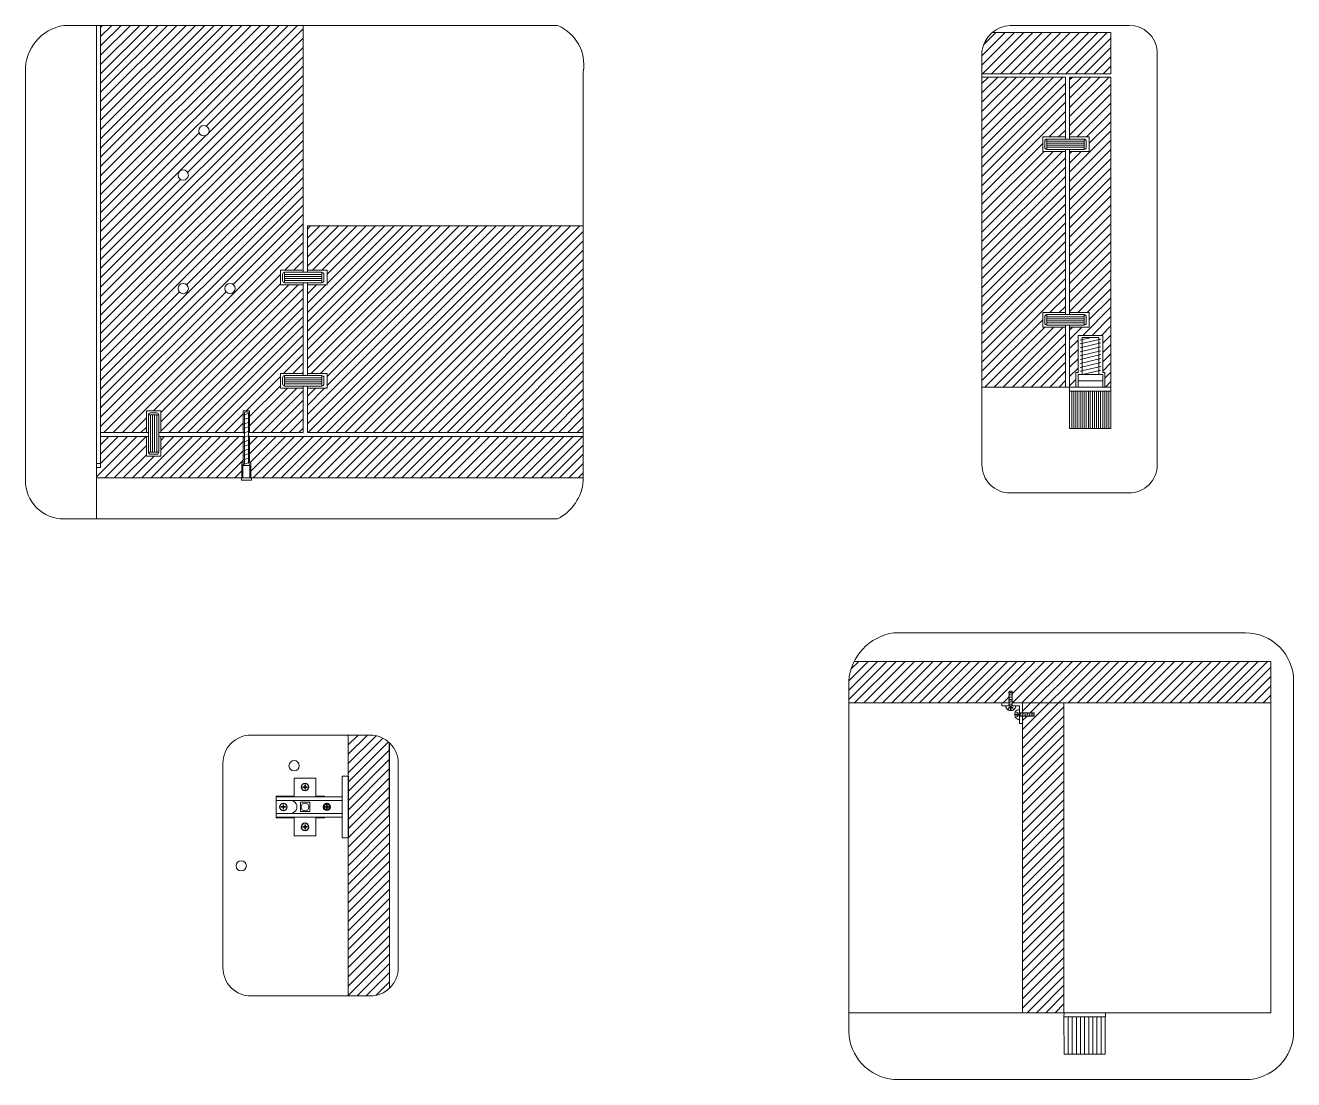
# Model space of a CAD drawing. Header units: millimetres. Extents: x 752 to 3450, y 1167 to 2321.
# Drawn here: x 3389.1 to 3450.4, y 1890.2 to 1941.2 of the extents above; entities that cross this region are included whole.
import ezdxf

# ---------------------------------------------------------------- set-up
doc = ezdxf.new("R2010")
doc.units = ezdxf.units.MM
doc.layers.add('Campitura dettagli', color=20, linetype='Continuous')
for name, color, linetype, lineweight in [('Giunzioni', 3, 'Continuous', 18), ('Giunzioni dettagli', 116, 'Continuous', 18), ('Linee e simboli', 1, 'Continuous', 18), ('Struttura', 7, 'Continuous', 30), ('Struttura in dettagli', 151, 'Continuous', 18)]:
    doc.layers.add(name, color=color, linetype=linetype, lineweight=lineweight)

msp = doc.modelspace()

# ---------------------------------------------------------------- hatches: boundary and pattern name
at = {"layer": 'Campitura dettagli'}
h = msp.add_hatch(dxfattribs=at)
h.set_pattern_fill('ANSI31', color=256, scale=0.1)
h.paths.add_polyline_path([(3402.532, 1941.171), (3392.732, 1941.171), (3392.732, 1921.472), (3394.945, 1921.472), (3394.945, 1922.524), (3395.646, 1922.524), (3395.646, 1921.472), (3399.629, 1921.472), (3399.629, 1922.524), (3399.939, 1922.524), (3399.939, 1921.472), (3402.532, 1921.472), (3402.532, 1923.621), (3401.43, 1923.621), (3401.43, 1924.322), (3402.533, 1924.322), (3402.531, 1928.621), (3401.43, 1928.621), (3401.43, 1929.322), (3402.532, 1929.322)])
h.paths.add_polyline_path([(3397.482, 1936.072, -1), (3397.982, 1936.072, -1)], flags=16)
h.paths.add_polyline_path([(3396.482, 1933.93, -1), (3396.978, 1933.93, -1)], flags=16)
h.paths.add_polyline_path([(3399.239, 1928.435, -1), (3398.743, 1928.435, -1)], flags=16)
h.paths.add_polyline_path([(3396.978, 1928.434, -1), (3396.482, 1928.434, -1)], flags=16)
h.paths.add_polyline_path([(3416.079, 1931.472), (3402.732, 1931.472), (3402.732, 1929.322), (3403.685, 1929.322), (3403.685, 1928.621), (3402.732, 1928.621), (3402.732, 1924.322), (3403.685, 1924.322), (3403.685, 1923.621), (3402.732, 1923.621), (3402.732, 1921.472), (3416.079, 1921.472)])
h.paths.add_polyline_path([(3416.079, 1921.272), (3399.939, 1921.272), (3399.939, 1920.01), (3400, 1920.01), (3400, 1919.272), (3416.079, 1919.272)])
h.paths.add_polyline_path([(3399.629, 1921.272), (3397.287, 1921.272), (3395.646, 1921.272), (3395.646, 1920.319), (3394.945, 1920.319), (3394.945, 1921.272), (3392.732, 1921.272), (3392.732, 1919.972), (3392.732, 1919.772), (3392.532, 1919.772), (3392.532, 1919.272), (3399.539, 1919.272), (3399.539, 1919.272), (3399.567, 1919.272), (3399.567, 1920.01), (3399.629, 1920.01)])
h = msp.add_hatch(dxfattribs=at)
h.set_pattern_fill('ANSI31', color=256, scale=0.1)
h.paths.add_polyline_path([(3441.601, 1940.821), (3435.857, 1940.821, 0.183472), (3435.361, 1939.91), (3435.361, 1938.821), (3441.601, 1938.821)])
h.paths.add_polyline_path([(3439.401, 1938.671), (3435.361, 1938.671), (3435.361, 1923.671), (3439.401, 1923.671), (3439.401, 1926.571), (3438.299, 1926.571), (3438.299, 1927.273), (3439.401, 1927.273), (3439.401, 1935.07), (3438.299, 1935.07), (3438.299, 1935.771), (3439.401, 1935.771)])
h.paths.add_polyline_path([(3441.601, 1938.671), (3439.601, 1938.671), (3439.601, 1935.771), (3440.554, 1935.771), (3440.554, 1935.07), (3439.601, 1935.07), (3439.601, 1927.273), (3440.554, 1927.273), (3440.554, 1926.571), (3439.601, 1926.571), (3439.601, 1923.671), (3439.908, 1923.671), (3439.908, 1924.371), (3440.008, 1924.371), (3440.008, 1926.171), (3441.208, 1926.171), (3441.208, 1924.371), (3441.308, 1924.371), (3441.308, 1923.671), (3441.601, 1923.671)])
h = msp.add_hatch(dxfattribs=at)
h.set_pattern_fill('ANSI31', color=256, scale=0.1)
h.paths.add_polyline_path([(3449.329, 1910.399), (3429.182, 1910.399, 0.097724), (3428.915, 1909.444), (3428.915, 1908.398), (3436.673, 1908.398), (3436.673, 1908.95, -0.124485), (3436.823, 1908.95), (3436.823, 1908.398), (3449.329, 1908.398)])
h.paths.add_polyline_path([(3439.329, 1908.398), (3437.329, 1908.398), (3437.329, 1907.904), (3437.88, 1907.904, -0.124485), (3437.88, 1907.754), (3437.329, 1907.754), (3437.329, 1893.399), (3439.329, 1893.399)])
h = msp.add_hatch(dxfattribs=at)
h.set_pattern_fill('ANSI31', color=256, scale=0.1)
h.paths.add_polyline_path([(3406.713, 1906.447, 0.194831), (3405.764, 1906.832), (3404.713, 1906.832), (3404.713, 1904.848), (3404.714, 1904.848), (3404.716, 1901.859), (3404.713, 1894.207), (3405.764, 1894.207, 0.194831), (3406.713, 1894.592)])

# ---------------------------------------------------------------- linework, layer by layer
at = {"layer": 'Giunzioni'}
for p, q in [((3404.72, 1904.848), (3404.72, 1904.848)), ((3439.73, 1893.399), (3439.33, 1893.399)), ((3439.73, 1893.399), (3440.93, 1893.399)), ((3441.33, 1893.399), (3440.93, 1893.399))]:
    msp.add_line(p, q, dxfattribs=at)
at = {"layer": 'Giunzioni dettagli'}
for p, q in [((3438.399, 1935.271), (3438.399, 1935.571)), ((3438.501, 1935.671), (3440.301, 1935.671)), ((3438.501, 1935.671), (3438.501, 1935.17)), ((3438.501, 1935.571), (3440.301, 1935.571)), ((3438.501, 1935.471), (3440.301, 1935.471)), ((3440.301, 1935.671), (3440.301, 1935.17)), ((3440.404, 1935.271), (3440.404, 1935.571)), ((3438.501, 1935.371), (3440.301, 1935.371)), ((3438.501, 1935.271), (3440.301, 1935.271)), ((3438.501, 1935.17), (3440.301, 1935.17)), ((3401.53, 1928.821), (3401.53, 1929.121)), ((3401.632, 1929.222), (3403.432, 1929.222)), ((3401.632, 1929.222), (3401.632, 1928.721)), ((3401.632, 1929.122), (3403.432, 1929.122)), ((3401.632, 1929.022), (3403.432, 1929.022)), ((3401.632, 1928.922), (3403.432, 1928.922)), ((3401.632, 1928.822), (3403.432, 1928.822)), ((3401.632, 1928.721), (3403.432, 1928.721)), ((3403.432, 1929.222), (3403.432, 1928.721)), ((3403.535, 1928.821), (3403.535, 1929.121)), ((3438.399, 1926.772), (3438.399, 1927.072)), ((3438.501, 1927.173), (3440.301, 1927.173)), ((3438.501, 1927.173), (3438.501, 1926.671)), ((3438.501, 1927.073), (3440.301, 1927.073)), ((3438.501, 1926.973), (3440.301, 1926.973)), ((3438.501, 1926.873), (3440.301, 1926.873)), ((3440.301, 1927.173), (3440.301, 1926.671)), ((3440.404, 1926.772), (3440.404, 1927.072)), ((3438.501, 1926.773), (3440.301, 1926.773)), ((3438.501, 1926.671), (3440.301, 1926.671)), ((3440.641, 1926.071), (3440.109, 1925.943)), ((3440.109, 1925.754), (3441.107, 1925.994)), ((3440.109, 1925.565), (3441.107, 1925.805)), ((3441.008, 1926.071), (3440.208, 1926.071)), ((3440.208, 1926.071), (3440.208, 1924.271)), ((3441.008, 1924.271), (3441.008, 1926.071)), ((3440.109, 1925.376), (3441.107, 1925.616)), ((3440.109, 1925.187), (3441.107, 1925.427)), ((3441.107, 1925.238), (3440.109, 1924.998)), ((3440.109, 1924.809), (3441.107, 1925.049)), ((3440.109, 1924.62), (3441.107, 1924.86)), ((3440.109, 1924.431), (3441.107, 1924.672)), ((3440.228, 1924.271), (3441.107, 1924.483)), ((3401.53, 1923.821), (3401.53, 1924.121)), ((3401.632, 1924.222), (3403.432, 1924.222)), ((3401.632, 1924.222), (3401.632, 1923.721)), ((3401.632, 1924.122), (3403.432, 1924.122)), ((3401.632, 1924.022), (3403.432, 1924.022)), ((3401.632, 1923.922), (3403.432, 1923.922)), ((3401.632, 1923.822), (3403.432, 1923.822)), ((3403.432, 1924.222), (3403.432, 1923.721)), ((3403.535, 1923.821), (3403.535, 1924.121)), ((3440.008, 1923.671), (3440.008, 1924.271)), ((3440.008, 1924.271), (3441.208, 1924.271)), ((3440.008, 1923.971), (3441.208, 1923.971)), ((3441.014, 1924.271), (3441.107, 1924.294)), ((3441.208, 1924.271), (3441.208, 1923.671)), ((3401.632, 1923.721), (3403.432, 1923.721)), ((3439.601, 1921.671), (3439.601, 1923.671)), ((3439.601, 1923.471), (3441.601, 1923.471)), ((3439.601, 1923.471), (3441.601, 1923.471)), ((3440.008, 1923.671), (3439.608, 1923.671)), ((3439.707, 1921.671), (3439.707, 1923.471)), ((3439.807, 1921.671), (3439.807, 1923.471)), ((3439.907, 1921.671), (3439.907, 1923.471)), ((3440.007, 1921.671), (3440.007, 1923.471)), ((3440.008, 1923.671), (3441.208, 1923.671)), ((3440.107, 1921.671), (3440.107, 1923.471)), ((3440.207, 1921.671), (3440.207, 1923.471)), ((3440.307, 1921.671), (3440.307, 1923.471)), ((3440.407, 1921.671), (3440.407, 1923.471)), ((3440.507, 1921.671), (3440.507, 1923.471)), ((3440.601, 1921.671), (3440.601, 1923.471)), ((3440.701, 1921.671), (3440.701, 1923.471)), ((3440.801, 1921.671), (3440.801, 1923.471)), ((3440.901, 1921.671), (3440.901, 1923.471)), ((3441.001, 1921.671), (3441.001, 1923.471)), ((3441.101, 1921.671), (3441.101, 1923.471)), ((3441.201, 1921.671), (3441.201, 1923.471)), ((3441.601, 1923.671), (3441.208, 1923.671)), ((3441.301, 1921.671), (3441.301, 1923.471)), ((3441.401, 1921.671), (3441.401, 1923.471)), ((3441.501, 1921.671), (3441.501, 1923.471)), ((3441.601, 1921.671), (3441.601, 1923.671)), ((3395.045, 1920.522), (3395.045, 1922.322)), ((3395.045, 1922.322), (3395.546, 1922.322)), ((3395.145, 1920.522), (3395.145, 1922.322)), ((3395.446, 1922.424), (3395.146, 1922.424)), ((3395.245, 1920.522), (3395.245, 1922.322)), ((3395.345, 1920.522), (3395.345, 1922.322)), ((3395.445, 1920.522), (3395.445, 1922.322)), ((3395.546, 1920.522), (3395.546, 1922.322)), ((3399.924, 1922.403), (3399.644, 1922.309)), ((3399.924, 1922.187), (3399.644, 1922.093)), ((3399.924, 1921.971), (3399.644, 1921.877)), ((3399.69, 1920.01), (3399.69, 1922.44)), ((3399.877, 1922.44), (3399.877, 1920.01)), ((3399.924, 1921.755), (3399.644, 1921.661)), ((3399.924, 1921.539), (3399.644, 1921.444)), ((3441.601, 1921.671), (3439.601, 1921.671)), ((3399.924, 1921.322), (3399.644, 1921.228)), ((3399.924, 1921.106), (3399.644, 1921.012)), ((3399.924, 1920.89), (3399.644, 1920.796)), ((3395.045, 1920.522), (3395.546, 1920.522)), ((3395.446, 1920.419), (3395.146, 1920.419)), ((3399.924, 1920.674), (3399.644, 1920.58)), ((3399.924, 1920.458), (3399.644, 1920.363)), ((3399.924, 1920.242), (3399.644, 1920.147)), ((3392.732, 1919.972), (3392.532, 1919.972)), ((3399.924, 1920.025), (3399.596, 1919.915)), ((3399.617, 1919.872), (3399.617, 1919.272)), ((3399.95, 1919.872), (3399.617, 1919.872)), ((3399.617, 1919.872), (3399.617, 1919.272)), ((3399.95, 1919.872), (3399.95, 1919.272)), ((3399.95, 1919.272), (3399.95, 1919.872)), ((3399.539, 1919.272), (3400.028, 1919.272)), ((3399.539, 1919.272), (3399.539, 1919.172)), ((3400.028, 1919.172), (3399.539, 1919.172)), ((3400.028, 1919.272), (3400.028, 1919.172)), ((3436.653, 1908.889), (3436.843, 1908.899)), ((3436.653, 1908.804), (3436.843, 1908.814)), ((3436.653, 1908.719), (3436.843, 1908.729)), ((3436.653, 1908.633), (3436.843, 1908.643)), ((3436.653, 1908.548), (3436.843, 1908.558)), ((3436.653, 1908.464), (3436.843, 1908.474)), ((3436.673, 1908.248), (3436.673, 1908.95)), ((3436.823, 1908.248), (3436.823, 1908.95)), ((3436.329, 1908.248), (3436.329, 1908.398)), ((3437.179, 1908.248), (3436.329, 1908.248)), ((3436.991, 1908.248), (3436.517, 1908.248)), ((3436.633, 1908.038), (3436.659, 1908.159)), ((3436.653, 1908.379), (3436.843, 1908.388)), ((3436.653, 1908.293), (3436.843, 1908.303)), ((3436.659, 1908.159), (3436.727, 1908.194)), ((3436.726, 1908.023), (3436.732, 1908.159)), ((3436.727, 1908.194), (3436.775, 1908.194)), ((3436.775, 1908.194), (3436.85, 1908.159)), ((3436.775, 1908.159), (3436.782, 1908.023)), ((3436.85, 1908.159), (3436.878, 1908.04)), ((3436.954, 1907.851), (3437.089, 1907.845)), ((3436.968, 1907.944), (3437.089, 1907.918)), ((3437.089, 1907.918), (3437.125, 1907.85)), ((3437.125, 1907.85), (3437.125, 1907.802)), ((3437.179, 1907.398), (3437.179, 1908.248)), ((3437.179, 1907.586), (3437.179, 1908.06)), ((3437.179, 1907.904), (3437.88, 1907.904)), ((3437.224, 1907.924), (3437.234, 1907.734)), ((3437.309, 1907.924), (3437.319, 1907.734)), ((3437.395, 1907.924), (3437.405, 1907.734)), ((3437.479, 1907.924), (3437.489, 1907.734)), ((3437.564, 1907.924), (3437.574, 1907.734)), ((3437.649, 1907.924), (3437.659, 1907.734)), ((3437.735, 1907.924), (3437.745, 1907.734)), ((3437.82, 1907.924), (3437.83, 1907.734)), ((3437.089, 1907.802), (3436.954, 1907.795)), ((3437.089, 1907.728), (3436.97, 1907.699)), ((3437.125, 1907.802), (3437.089, 1907.728)), ((3437.179, 1907.754), (3437.88, 1907.754)), ((3437.329, 1907.398), (3437.179, 1907.398)), ((3404.714, 1904.848), (3404.414, 1904.848)), ((3404.414, 1904.848), (3404.416, 1901.859)), ((3404.714, 1904.848), (3404.716, 1901.859)), ((3402.096, 1903.879), (3402.096, 1904.754)), ((3402.096, 1904.754), (3403.146, 1904.754)), ((3402.607, 1904.33), (3402.516, 1904.33)), ((3402.516, 1904.33), (3402.516, 1904.302)), ((3402.607, 1904.302), (3402.516, 1904.302)), ((3402.607, 1904.33), (3402.607, 1904.421)), ((3402.607, 1904.421), (3402.635, 1904.421)), ((3402.607, 1904.302), (3402.607, 1904.211)), ((3402.635, 1904.211), (3402.607, 1904.211)), ((3402.635, 1904.33), (3402.635, 1904.421)), ((3402.635, 1904.33), (3402.726, 1904.33)), ((3402.635, 1904.302), (3402.726, 1904.302)), ((3402.635, 1904.302), (3402.635, 1904.211)), ((3402.726, 1904.302), (3402.726, 1904.33)), ((3403.146, 1904.754), (3403.146, 1903.879)), ((3401.221, 1902.829), (3401.221, 1903.879)), ((3401.221, 1903.879), (3402.096, 1903.879)), ((3401.221, 1903.844), (3404.421, 1903.844)), ((3404.415, 1903.669), (3401.221, 1903.669)), ((3402.395, 1903.579), (3402.847, 1903.579)), ((3402.395, 1903.579), (3402.395, 1903.128)), ((3402.847, 1903.579), (3402.847, 1903.128)), ((3403.146, 1903.879), (3403.566, 1903.879)), ((3403.566, 1903.879), (3403.566, 1903.844)), ((3404.415, 1903.039), (3401.221, 1903.039)), ((3401.557, 1903.368), (3401.466, 1903.368)), ((3401.466, 1903.368), (3401.466, 1903.34)), ((3401.557, 1903.34), (3401.466, 1903.34)), ((3401.557, 1903.368), (3401.557, 1903.459)), ((3401.557, 1903.459), (3401.585, 1903.459)), ((3401.557, 1903.34), (3401.557, 1903.249)), ((3401.585, 1903.249), (3401.557, 1903.249)), ((3401.585, 1903.368), (3401.585, 1903.459)), ((3401.585, 1903.368), (3401.676, 1903.368)), ((3401.585, 1903.34), (3401.676, 1903.34)), ((3401.585, 1903.34), (3401.585, 1903.249)), ((3401.676, 1903.368), (3401.676, 1903.34)), ((3402.847, 1903.128), (3402.395, 1903.128)), ((3403.653, 1903.371), (3403.497, 1903.371)), ((3403.653, 1903.336), (3403.497, 1903.336)), ((3403.653, 1903.371), (3403.653, 1903.528)), ((3403.653, 1903.18), (3403.653, 1903.336)), ((3403.688, 1903.371), (3403.688, 1903.528)), ((3403.845, 1903.371), (3403.688, 1903.371)), ((3403.845, 1903.336), (3403.688, 1903.336)), ((3403.688, 1903.18), (3403.688, 1903.336)), ((3404.421, 1902.864), (3401.221, 1902.864)), ((3402.096, 1902.829), (3401.221, 1902.829)), ((3402.096, 1902.829), (3402.096, 1901.954)), ((3402.607, 1902.405), (3402.516, 1902.405)), ((3402.516, 1902.405), (3402.516, 1902.377)), ((3402.607, 1902.377), (3402.516, 1902.377)), ((3402.607, 1902.405), (3402.607, 1902.496)), ((3402.607, 1902.496), (3402.635, 1902.496)), ((3402.607, 1902.377), (3402.607, 1902.286)), ((3402.635, 1902.405), (3402.635, 1902.496)), ((3402.635, 1902.405), (3402.726, 1902.405)), ((3402.635, 1902.377), (3402.726, 1902.377)), ((3402.635, 1902.377), (3402.635, 1902.286)), ((3402.726, 1902.377), (3402.726, 1902.405)), ((3403.566, 1902.829), (3403.146, 1902.829)), ((3403.146, 1901.954), (3403.146, 1902.829)), ((3403.566, 1902.829), (3403.566, 1902.864)), ((3403.566, 1902.829), (3403.566, 1902.829)), ((3402.096, 1901.954), (3403.146, 1901.954)), ((3402.635, 1902.286), (3402.607, 1902.286)), ((3404.716, 1901.859), (3404.416, 1901.859)), ((3439.329, 1893.199), (3439.33, 1893.399)), ((3439.335, 1891.399), (3439.329, 1893.199)), ((3439.329, 1893.199), (3441.329, 1893.199)), ((3439.329, 1893.199), (3441.329, 1893.199)), ((3439.529, 1891.399), (3439.529, 1893.199)), ((3439.729, 1891.399), (3439.729, 1893.199)), ((3439.929, 1891.399), (3439.929, 1893.199)), ((3440.129, 1891.399), (3440.129, 1893.199)), ((3440.324, 1891.399), (3440.324, 1893.199)), ((3440.524, 1891.399), (3440.524, 1893.199)), ((3440.724, 1891.399), (3440.724, 1893.199)), ((3440.924, 1891.399), (3440.924, 1893.199)), ((3441.124, 1891.399), (3441.124, 1893.199)), ((3441.324, 1891.399), (3441.329, 1893.199)), ((3441.33, 1893.199), (3441.33, 1893.399)), ((3441.324, 1891.399), (3439.335, 1891.399))]:
    msp.add_line(p, q, dxfattribs=at)
for centre, radius in [((3397.732, 1936.072), 0.25), ((3396.73, 1933.93), 0.248), ((3396.73, 1928.434), 0.248), ((3398.991, 1928.435), 0.248), ((3402.092, 1905.349), 0.25), ((3402.621, 1904.316), 0.187), ((3402.621, 1904.316), 0.171), ((3401.571, 1903.354), 0.187), ((3402.621, 1903.354), 0.187), ((3401.571, 1903.354), 0.171), ((3403.671, 1903.354), 0.175), ((3402.621, 1902.391), 0.187), ((3402.621, 1902.391), 0.171), ((3399.535, 1900.503), 0.248)]:
    msp.add_circle(centre, radius, dxfattribs=at)
for centre, radius, start, end in [((3399.784, 1922.308), 0.162, 54.753, 125.247), ((3400.226, 1919.639), 0.652, 153.36401, 159.07611), ((3400.226, 1919.639), 0.652, 145.32947, 153.36401), ((3399.341, 1919.639), 0.652, 20.92389, 34.67053), ((3436.748, 1908.653), 0.306, 75.80803, 104.19197), ((3436.754, 1908.242), 0.237, 178.36596, 239.33438), ((3436.752, 1908.498), 0.476, 255.52543, 285.37258), ((3436.696, 1908.075), 0.0909, 66.4373, 113.5627), ((3436.754, 1908.126), 0.0393, 56.65774, 123.34226), ((3436.812, 1908.055), 0.11, 70.22677, 109.77323), ((3436.754, 1908.242), 0.237, 301.56362, 1.63404), ((3437.429, 1907.825), 0.476, 165.52543, 195.37258), ((3437.172, 1907.823), 0.237, 88.36596, 149.33438), ((3437.006, 1907.881), 0.0909, 336.4373, 23.5627), ((3437.056, 1907.824), 0.0393, 326.65774, 33.34226), ((3437.584, 1907.829), 0.306, 345.80803, 14.19197), ((3437.172, 1907.823), 0.237, 211.56362, 271.63404), ((3436.986, 1907.765), 0.11, 340.22677, 19.77323), ((3401.911, 1903.354), 0.315, 269.49047, 90.50953), ((3403.671, 1903.354), 0.14, 97.18076, 172.81924), ((3403.671, 1903.354), 0.14, 187.18076, 262.81924), ((3403.671, 1903.354), 0.14, 7.18076, 82.81924), ((3403.671, 1903.354), 0.14, 277.18076, 352.81924)]:
    msp.add_arc(centre, radius, start, end, dxfattribs=at)
for points in [[(3438.501, 1935.671), (3438.453, 1935.671), (3438.399, 1935.618), (3438.399, 1935.571)], [(3440.301, 1935.671), (3440.349, 1935.671), (3440.404, 1935.618), (3440.404, 1935.571)], [(3438.399, 1935.271), (3438.399, 1935.223), (3438.453, 1935.17), (3438.501, 1935.17)], [(3440.301, 1935.17), (3440.349, 1935.17), (3440.404, 1935.223), (3440.404, 1935.271)], [(3401.632, 1929.222), (3401.584, 1929.222), (3401.53, 1929.169), (3401.53, 1929.121)], [(3401.53, 1928.821), (3401.53, 1928.774), (3401.584, 1928.721), (3401.632, 1928.721)], [(3403.432, 1929.222), (3403.48, 1929.222), (3403.535, 1929.169), (3403.535, 1929.121)], [(3403.432, 1928.721), (3403.48, 1928.721), (3403.535, 1928.774), (3403.535, 1928.821)], [(3438.501, 1927.173), (3438.453, 1927.173), (3438.399, 1927.12), (3438.399, 1927.072)], [(3440.301, 1927.173), (3440.349, 1927.173), (3440.404, 1927.12), (3440.404, 1927.072)], [(3438.399, 1926.772), (3438.399, 1926.724), (3438.453, 1926.671), (3438.501, 1926.671)], [(3440.301, 1926.671), (3440.349, 1926.671), (3440.404, 1926.724), (3440.404, 1926.772)], [(3401.632, 1924.222), (3401.584, 1924.222), (3401.53, 1924.169), (3401.53, 1924.121)], [(3401.53, 1923.821), (3401.53, 1923.774), (3401.584, 1923.721), (3401.632, 1923.721)], [(3403.432, 1924.222), (3403.48, 1924.222), (3403.535, 1924.169), (3403.535, 1924.121)], [(3403.432, 1923.721), (3403.48, 1923.721), (3403.535, 1923.774), (3403.535, 1923.821)], [(3395.045, 1922.322), (3395.045, 1922.37), (3395.098, 1922.424), (3395.146, 1922.424)], [(3395.546, 1922.322), (3395.546, 1922.37), (3395.493, 1922.424), (3395.446, 1922.424)], [(3395.045, 1920.522), (3395.045, 1920.474), (3395.098, 1920.419), (3395.146, 1920.419)], [(3395.446, 1920.419), (3395.493, 1920.419), (3395.546, 1920.474), (3395.546, 1920.522)]]:
    msp.add_open_spline(points, degree=3, dxfattribs=at)
at = {"layer": 'Linee e simboli', "ltscale": 0.003}
for points in [[(3390.953, 1941.171), (3414.823, 1941.171, -0.348861), (3416.079, 1938.927), (3416.079, 1919.149, -0.262586), (3414.823, 1917.289), (3390.953, 1917.289, -0.414214), (3389.093, 1919.149), (3389.093, 1938.927, -0.373942)], [(3436.725, 1941.171), (3442.477, 1941.171, -0.39631), (3443.841, 1939.91), (3443.841, 1919.91, -0.414214), (3442.477, 1918.546), (3436.725, 1918.546, -0.414214), (3435.361, 1919.91), (3435.361, 1939.91, -0.358886)], [(3431.101, 1911.78), (3448.101, 1911.78, -0.414214), (3450.437, 1909.444), (3450.437, 1892.495, -0.414214), (3448.101, 1890.159), (3431.101, 1890.159, -0.377189), (3428.915, 1892.495), (3428.915, 1909.444, -0.350771)], [(3400.012, 1906.832), (3405.764, 1906.832, -0.414214), (3407.128, 1905.468), (3407.128, 1895.571, -0.414214), (3405.764, 1894.207), (3400.012, 1894.207, -0.414214), (3398.648, 1895.571), (3398.648, 1905.468, -0.414214)]]:
    msp.add_lwpolyline(points, format="xyb", close=True, dxfattribs=at)
at = {"layer": 'Struttura'}
msp.add_line((3406.713, 1902.949), (3406.713, 1906.447), dxfattribs=at)
at = {"layer": 'Struttura in dettagli'}
for p, q in [((3392.532, 1917.289), (3392.532, 1941.171)), ((3392.732, 1919.972), (3392.732, 1941.171)), ((3402.532, 1941.171), (3402.532, 1929.222)), ((3441.601, 1940.821), (3435.857, 1940.821)), ((3441.601, 1938.821), (3441.601, 1940.821)), ((3435.361, 1938.821), (3441.601, 1938.821)), ((3435.361, 1938.671), (3439.401, 1938.671)), ((3439.401, 1935.671), (3439.401, 1938.671)), ((3439.601, 1938.671), (3441.601, 1938.671)), ((3439.601, 1935.671), (3439.601, 1938.671)), ((3441.601, 1923.671), (3441.601, 1938.671)), ((3439.401, 1935.771), (3438.299, 1935.771)), ((3438.299, 1935.771), (3438.299, 1935.07)), ((3439.601, 1935.771), (3440.554, 1935.771)), ((3440.554, 1935.07), (3440.554, 1935.771)), ((3439.401, 1935.07), (3438.299, 1935.07)), ((3439.401, 1927.173), (3439.401, 1935.17)), ((3439.601, 1927.173), (3439.601, 1935.17)), ((3439.601, 1935.07), (3440.554, 1935.07)), ((3402.732, 1931.472), (3416.079, 1931.472)), ((3402.732, 1931.472), (3402.732, 1929.222)), ((3402.532, 1929.322), (3401.43, 1929.322)), ((3401.43, 1929.322), (3401.43, 1928.621)), ((3402.732, 1929.322), (3403.685, 1929.322)), ((3403.685, 1929.322), (3403.685, 1928.621)), ((3402.531, 1928.721), (3402.533, 1924.222)), ((3402.732, 1928.721), (3402.732, 1924.222)), ((3402.532, 1928.621), (3401.43, 1928.621)), ((3402.732, 1928.621), (3403.685, 1928.621)), ((3439.401, 1927.273), (3438.299, 1927.273)), ((3438.299, 1927.273), (3438.299, 1926.571)), ((3439.601, 1927.273), (3440.554, 1927.273)), ((3440.554, 1926.571), (3440.554, 1927.273)), ((3439.401, 1926.571), (3438.299, 1926.571)), ((3439.401, 1923.671), (3439.401, 1926.671)), ((3439.601, 1923.671), (3439.601, 1926.671)), ((3439.601, 1926.571), (3440.554, 1926.571)), ((3440.008, 1926.171), (3441.208, 1926.171)), ((3440.008, 1924.371), (3440.008, 1926.171)), ((3441.208, 1924.371), (3441.208, 1926.171)), ((3402.532, 1924.322), (3401.43, 1924.322)), ((3401.43, 1924.322), (3401.43, 1923.621)), ((3402.732, 1924.322), (3403.685, 1924.322)), ((3403.685, 1924.322), (3403.685, 1923.621)), ((3439.908, 1923.671), (3439.908, 1924.371)), ((3439.908, 1924.371), (3440.008, 1924.371)), ((3441.308, 1924.371), (3441.208, 1924.371)), ((3441.308, 1923.671), (3441.308, 1924.371)), ((3402.532, 1923.621), (3401.43, 1923.621)), ((3402.532, 1923.649), (3402.532, 1921.472)), ((3402.533, 1923.721), (3402.533, 1923.644)), ((3402.732, 1923.721), (3402.732, 1921.472)), ((3402.732, 1923.621), (3403.685, 1923.621)), ((3435.361, 1923.671), (3441.601, 1923.671)), ((3394.945, 1921.472), (3394.945, 1922.524)), ((3394.945, 1922.524), (3395.646, 1922.524)), ((3395.646, 1921.472), (3395.646, 1922.524)), ((3399.629, 1921.472), (3399.629, 1922.524)), ((3399.939, 1922.524), (3399.629, 1922.524)), ((3399.939, 1921.472), (3399.939, 1922.524)), ((3395.045, 1921.472), (3392.732, 1921.472)), ((3395.546, 1921.472), (3399.69, 1921.472)), ((3399.877, 1921.472), (3402.532, 1921.472)), ((3402.732, 1921.472), (3416.079, 1921.472)), ((3392.732, 1921.272), (3395.045, 1921.272)), ((3394.945, 1921.272), (3394.945, 1920.319)), ((3395.546, 1921.272), (3397.287, 1921.272)), ((3395.646, 1921.272), (3395.646, 1920.319)), ((3397.287, 1921.272), (3399.69, 1921.272)), ((3399.629, 1920.01), (3399.629, 1921.272)), ((3399.877, 1921.272), (3416.079, 1921.272)), ((3399.939, 1920.01), (3399.939, 1921.272)), ((3394.945, 1920.319), (3395.646, 1920.319)), ((3392.732, 1919.772), (3392.532, 1919.772)), ((3392.732, 1919.772), (3392.732, 1919.972)), ((3399.567, 1919.272), (3399.567, 1920.01)), ((3399.567, 1920.01), (3399.629, 1920.01)), ((3399.939, 1920.01), (3400, 1920.01)), ((3400, 1919.272), (3400, 1920.01)), ((3392.532, 1919.272), (3416.079, 1919.272)), ((3429.182, 1910.399), (3449.329, 1910.399)), ((3449.329, 1910.399), (3449.329, 1893.399)), ((3428.915, 1908.398), (3436.673, 1908.398)), ((3436.823, 1908.398), (3449.329, 1908.398)), ((3437.329, 1907.904), (3437.329, 1908.399)), ((3439.329, 1908.399), (3439.329, 1893.399)), ((3437.329, 1893.399), (3437.329, 1907.754)), ((3404.713, 1906.832), (3404.713, 1894.207)), ((3406.713, 1906.447), (3406.713, 1894.592)), ((3428.915, 1893.399), (3449.329, 1893.399))]:
    msp.add_line(p, q, dxfattribs=at)

doc.saveas('drawing.dxf')
